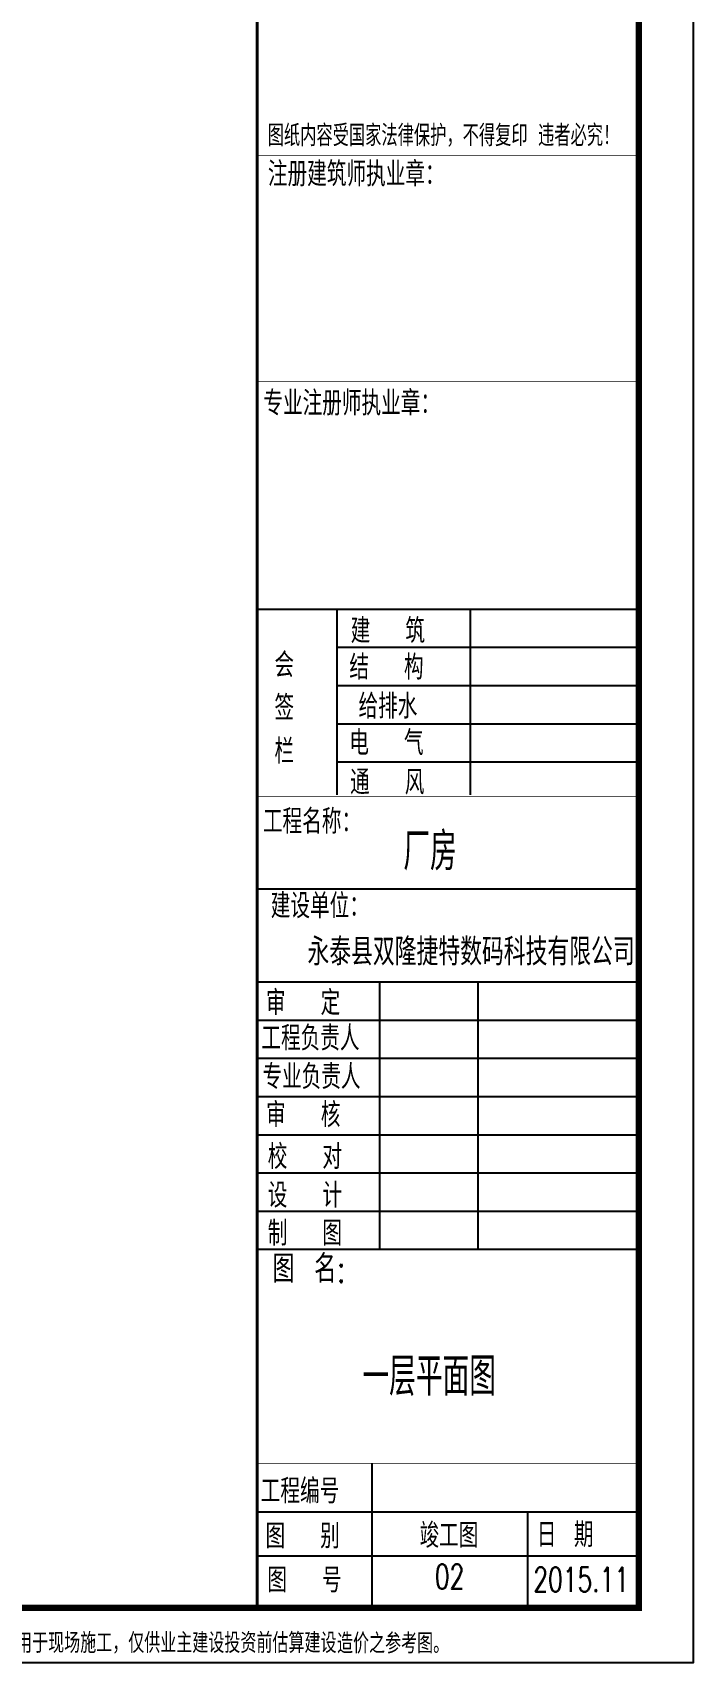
# Model space of a CAD drawing. Header units: millimetres. Extents: x 591771 to 1936534, y -622016 to 355666.
# Drawn here: x 667242 to 679360, y 231299 to 261165 of the extents above; entities that cross this region are included whole.
import ezdxf

# ---------------------------------------------------------------- set-up
doc = ezdxf.new("R2010")
doc.units = ezdxf.units.MM
doc.header["$LTSCALE"] = 80
for name, color, linetype in [('\\M+5CDBC\\M+5BFF2', 252, 'Continuous'), ('AXIS', 3, 'Continuous'), ('HZ', 2, 'Continuous'), ('PUB_TEXT', 7, 'Continuous')]:
    doc.layers.add(name, color=color, linetype=linetype)
doc.styles.add('_HZTXT', font='txt.shx', dxfattribs={"width": 0.8, "bigfont": 'hztxt.shx'})
doc.styles.add('TKZ', font='tssdeng.shx', dxfattribs={"width": 0.7, "bigfont": 'tssdchn.shx'})

# ---------------------------------------------------------------- blocks, each defined once
blk = doc.blocks.new('A$C158D6705')
at = {"layer": '\\M+5CDBC\\M+5BFF2', "color": 2, "style": 'TKZ', "width": 0.8}
blk.add_text('图纸内容受国家法律保护，不得复印 违者必究！', height=392.04, dxfattribs=at).set_placement((-47, 56))

msp = doc.modelspace()

# ---------------------------------------------------------------- linework, layer by layer
at = {"layer": '\\M+5CDBC\\M+5BFF2', "color": 2}
for p, q in [((671359.7, 250600.2), (678359.9, 250600.2)), ((672822, 250600.2), (672822, 247195.7)), ((672822, 250600.2), (678359.9, 250600.2)), ((675263.8, 250600.2), (675263.8, 247195.7)), ((672822, 249900.2), (678359.9, 249900.2)), ((672822, 249200.2), (678359.9, 249200.2)), ((672822, 248500.2), (678359.9, 248500.2)), ((672822, 247800.2), (678359.9, 247800.2)), ((671359.7, 245473.9), (678359.9, 245473.9)), ((671359.7, 243769.2), (678359.9, 243769.2)), ((673601.5, 243769.2), (673601.5, 238869.2)), ((673601.5, 243769.2), (673601.5, 238869.2)), ((673601.5, 243769.2), (673601.5, 238869.2)), ((675409.1, 243769.2), (675409.1, 238869.2)), ((675409.1, 243769.2), (675409.1, 238869.2)), ((675409.1, 243769.2), (675409.1, 238869.2)), ((671359.7, 243069.2), (678359.9, 243069.2)), ((671359.7, 242369.2), (678359.9, 242369.2)), ((671359.7, 241669.2), (678359.9, 241669.2)), ((671359.7, 240969.2), (678359.9, 240969.2)), ((671359.7, 240269.2), (678359.9, 240269.2)), ((671359.7, 239569.2), (678359.9, 239569.2)), ((671359.7, 238869.2), (678359.9, 238869.2)), ((673463, 234945.2), (673463, 232298.7)), ((671359.7, 234057.4), (678359.9, 234057.4)), ((676319.9, 234057.4), (676319.9, 232298.7)), ((671359.7, 233253.1), (678359.9, 233253.1))]:
    msp.add_line(p, q, dxfattribs=at)
msp.add_lwpolyline([(595259.9, 231298.7), (679359.9, 231298.7), (679359.9, 290698.7), (595259.9, 290698.7)], close=True, dxfattribs=at)
at = {"layer": '\\M+5CDBC\\M+5BFF2', "color": 2, "const_width": 112.5}
msp.add_lwpolyline([(596260, 232298.7), (678359.9, 232298.7), (678359.9, 289698.7), (596260, 289698.7)], close=True, dxfattribs=at)
at = {"layer": '\\M+5CDBC\\M+5BFF2', "color": 2}
for points, const_width in [([(671359.7, 232298.7), (671359.7, 289698.7)], 56.2), ([(671359.7, 258917.7), (678359.9, 258917.7)], 11.2), ([(671359.7, 254774.5), (678359.9, 254774.5)], 11.2), ([(671359.7, 247161.4), (678359.9, 247161.4)], 11.2), ([(671359.7, 243769.2), (678359.9, 243769.2)], 11.2), ([(671359.7, 238869.2), (678359.9, 238869.2)], 15), ([(671359.7, 234945.2), (678359.9, 234945.2)], 15), ([(671359.7, 234945.2), (678359.9, 234945.2)], 15)]:
    msp.add_lwpolyline(points, dxfattribs=dict(at, const_width=const_width))

# ---------------------------------------------------------------- block references
at = {"layer": 'AXIS', "color": 252}
msp.add_blockref('A$C158D6705', (671599.9, 259026.8), dxfattribs=at)

# ---------------------------------------------------------------- texts
at = {"color": 4, "style": '_HZTXT', "width": 0.7}
for s, height, p in [('厂房', 700, (674040.3, 245810.9)), ('02', 450, (674618.6, 232646.5)), ('2015.11', 450, (676424.3, 232593.4))]:
    msp.add_text(s, height=height, dxfattribs=at).set_placement(p)
at = {"layer": '\\M+5CDBC\\M+5BFF2', "color": 2, "style": '_HZTXT', "width": 0.8}
for s, height, p in [('注册建筑师执业章：', 450, (671557.2, 258347.4)), ('专业注册师执业章：', 450, (671473.8, 254148.5)), ('建  筑', 450, (673075.2, 249977)), ('会', 450, (671677, 249352.2)), ('结  构', 450, (673050.1, 249309.5)), ('给排水', 450, (673217.8, 248594.3)), ('签', 450, (671677, 248569.2)), ('栏', 450, (671677, 247769.5)), ('电  气', 450, (673050.1, 247924.4)), ('通  风', 450, (673064.4, 247202)), ('工程名称：', 450, (671465.4, 246483.3)), ('建设单位：', 450, (671609.4, 244936.1)), ('审  定 ', 450, (671521.8, 243160.4)), ('工程负责人', 450, (671437.3, 242511.6)), ('专业负责人', 450, (671456.2, 241806.2)), ('审  核', 450, (671525, 241106.9)), ('校  对 ', 450, (671554.2, 240340.1)), ('设  计 ', 450, (671554.2, 239633.3)), ('制  图 ', 450, (671554.2, 238935.8)), ('图 名:', 506.25, (671639.9, 238258.6)), ('工程编号', 450, (671426.1, 234212.3)), ('图  别', 450, (671513.3, 233387.1)), ('竣工图', 450, (674336.6, 233399.7)), ('日 期', 450, (676487.8, 233412)), ('图  号', 450, (671546.7, 232580.8))]:
    msp.add_text(s, height=height, dxfattribs=at).set_placement(p)
at = {"layer": 'HZ', "color": 1, "style": '_HZTXT', "width": 0.8}
for s, p in [('不得用于现场施工，仅供业主建设投资前估算建设', (666352.4, 231471.2)), ('造价之参考图。', (672824, 231462.4))]:
    msp.add_text(s, height=367.2, rotation=0.0025, dxfattribs=at).set_placement(p)
at = {"layer": 'PUB_TEXT', "style": '_HZTXT', "width": 0.8}
msp.add_text('永泰县双隆捷特数码科技有限公司', height=500, dxfattribs=at).set_placement((672282.4, 244070.9))
at = {"layer": 'PUB_TEXT', "lineweight": 25, "style": '_HZTXT', "width": 0.7}
msp.add_text('一层平面图', height=700, dxfattribs=at).set_placement((673290, 236187.9))

doc.saveas('drawing.dxf')
